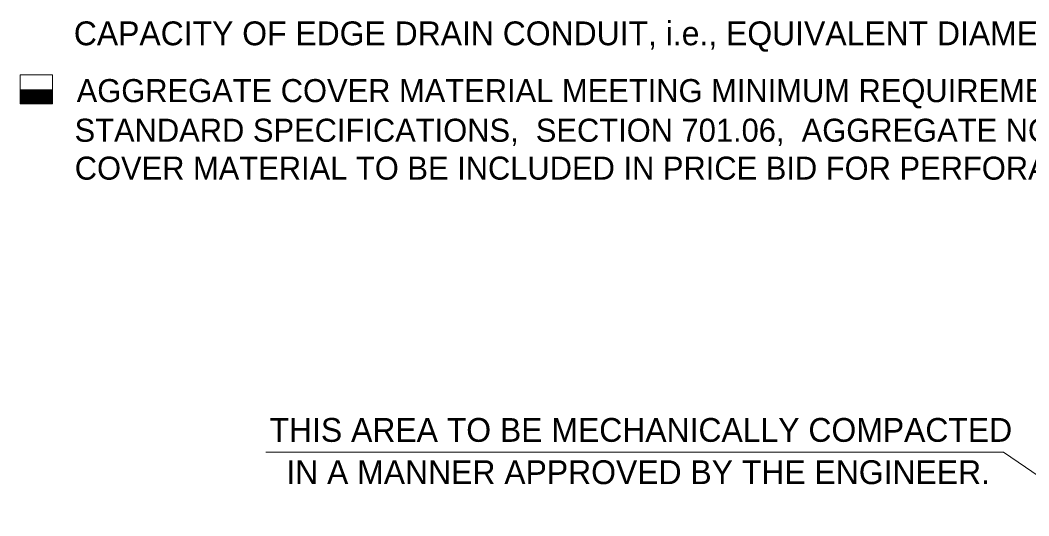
# Model space of a CAD drawing. Extents: x 716 to 1086, y -456 to -183.
# Drawn here: x 772.3 to 828.1, y -346.2 to -318.7 of the extents above; entities that cross this region are included whole.
import ezdxf

# ---------------------------------------------------------------- set-up
doc = ezdxf.new("R2010")
doc.units = 0
doc.header["$LTSCALE"] = 0.53
doc.layers.add('1', color=7, linetype='Continuous', lineweight=13)

msp = doc.modelspace()

# ---------------------------------------------------------------- linework, layer by layer
at = {"layer": '1'}
for p, q in [((772.2953, -322.5852), (774.0797, -322.5852)), ((772.3152, -322.5924), (772.3152, -323.352)), ((772.3647, -322.5924), (772.3647, -323.352)), ((772.4142, -322.5924), (772.4142, -323.352)), ((772.4637, -322.5924), (772.4637, -323.352)), ((772.5132, -322.5924), (772.5132, -323.352)), ((772.5627, -322.5924), (772.5627, -323.352)), ((772.6122, -322.5924), (772.6122, -323.352)), ((772.6617, -322.5924), (772.6617, -323.352)), ((772.7112, -322.5924), (772.7112, -323.352)), ((772.7607, -322.5924), (772.7607, -323.352)), ((772.8102, -322.5924), (772.8102, -323.352)), ((772.8597, -322.5924), (772.8597, -323.352)), ((772.9092, -322.5924), (772.9092, -323.352)), ((772.9587, -322.5924), (772.9587, -323.352)), ((773.0082, -322.5924), (773.0082, -323.352)), ((773.0577, -322.5924), (773.0577, -323.352)), ((773.1072, -322.5924), (773.1072, -323.352)), ((773.1567, -322.5924), (773.1567, -323.352)), ((773.2062, -322.5924), (773.2062, -323.352)), ((773.2557, -322.5924), (773.2557, -323.352)), ((773.3052, -322.5924), (773.3052, -323.352)), ((773.3547, -322.5924), (773.3547, -323.352)), ((773.4042, -322.5924), (773.4042, -323.352)), ((773.4537, -322.5924), (773.4537, -323.352)), ((773.5032, -322.5924), (773.5032, -323.352)), ((773.5527, -322.5924), (773.5527, -323.352)), ((773.6022, -322.5924), (773.6022, -323.352)), ((773.6517, -322.5924), (773.6517, -323.352)), ((773.7012, -322.5924), (773.7012, -323.352)), ((773.7507, -322.5924), (773.7507, -323.352)), ((773.8002, -322.5924), (773.8002, -323.352)), ((773.8497, -322.5924), (773.8497, -323.352)), ((773.8992, -322.5924), (773.8992, -323.352)), ((773.9487, -322.5924), (773.9487, -323.352)), ((773.9982, -322.5924), (773.9982, -323.352)), ((774.0477, -322.5924), (774.0477, -323.352)), ((772.3004, -322.6356), (774.0767, -322.6356)), ((772.3004, -322.6851), (774.0767, -322.6851)), ((772.3004, -322.7346), (774.0767, -322.7346)), ((772.3004, -322.7841), (774.0767, -322.7841)), ((772.3004, -322.8336), (774.0767, -322.8336)), ((772.3004, -322.8831), (774.0767, -322.8831)), ((772.3004, -322.9326), (774.0767, -322.9326)), ((772.3004, -322.9821), (774.0767, -322.9821)), ((772.3004, -323.0316), (774.0767, -323.0316)), ((772.3004, -323.0811), (774.0767, -323.0811)), ((772.3004, -323.1306), (774.0767, -323.1306)), ((772.3004, -323.1801), (774.0767, -323.1801)), ((772.3004, -323.2296), (774.0767, -323.2296)), ((772.3004, -323.2791), (774.0767, -323.2791)), ((772.3004, -323.3286), (774.0767, -323.3286)), ((826.7045, -342.6515), (785.8922, -342.6515))]:
    msp.add_line(p, q, dxfattribs=at)
for points in [[(772.3298, -323.3553), (774.0797, -323.3553), (774.0797, -321.7411), (772.2953, -321.7411), (772.2953, -323.3553)], [(835.0483, -351.6457), (835.0581, -348.3468), (826.7045, -342.6515)]]:
    msp.add_lwpolyline(points, dxfattribs=at)
msp.add_lwpolyline([(772.3004, -323.352), (774.0767, -323.352), (774.0767, -322.5924), (772.3004, -322.5924)], close=True, dxfattribs=at)

# ---------------------------------------------------------------- texts
for s, height, p in [('CAPACITY OF EDGE DRAIN CONDUIT, i.e., EQUIVALENT DIAMETERS ( MIN ).', 1.32, (775.2651, -320.1091)), ('AGGREGATE COVER MATERIAL MEETING MINIMUM REQUIREMENTS OF THE 1999 ENGLISH', 1.277, (775.4221, -323.2601)), ('STANDARD SPECIFICATIONS,  SECTION 701.06,  AGGREGATE NO. 57.  COST OF AGGREGATE', 1.277, (775.3058, -325.4542)), ('COVER MATERIAL TO BE INCLUDED IN PRICE BID FOR PERFORATED EDGE DRAIN CONDUIT.', 1.277, (775.3154, -327.5542)), ('THIS AREA TO BE MECHANICALLY COMPACTED', 1.32, (786.0945, -342.0747)), ('IN A MANNER APPROVED BY THE ENGINEER.', 1.32, (787.0217, -344.4167))]:
    msp.add_text(s, height=height, dxfattribs=at).set_placement(p)

doc.saveas('drawing.dxf')
